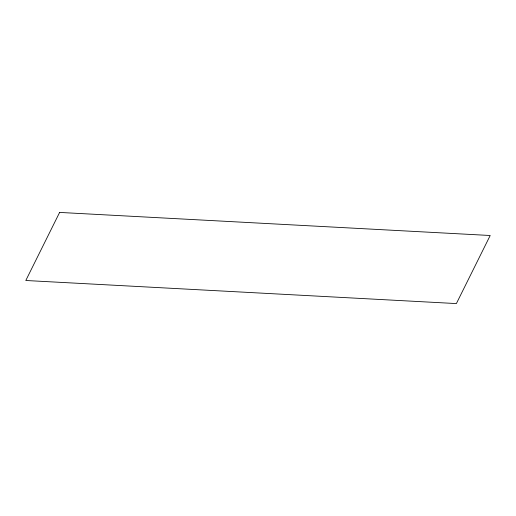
<?xml version="1.0" encoding="UTF-8"?>
<svg xmlns="http://www.w3.org/2000/svg" width="516" height="516" viewBox="0 0 516 516"><rect width="100%" height="100%" fill="white"/><g stroke="black" fill="none" stroke-linecap="round" stroke-linejoin="round"><path stroke-width="0.77" d="M59.624 212.424L25.8 280.498L456.376 303.576L490.2 235.502L59.624 212.424"/></g></svg>
